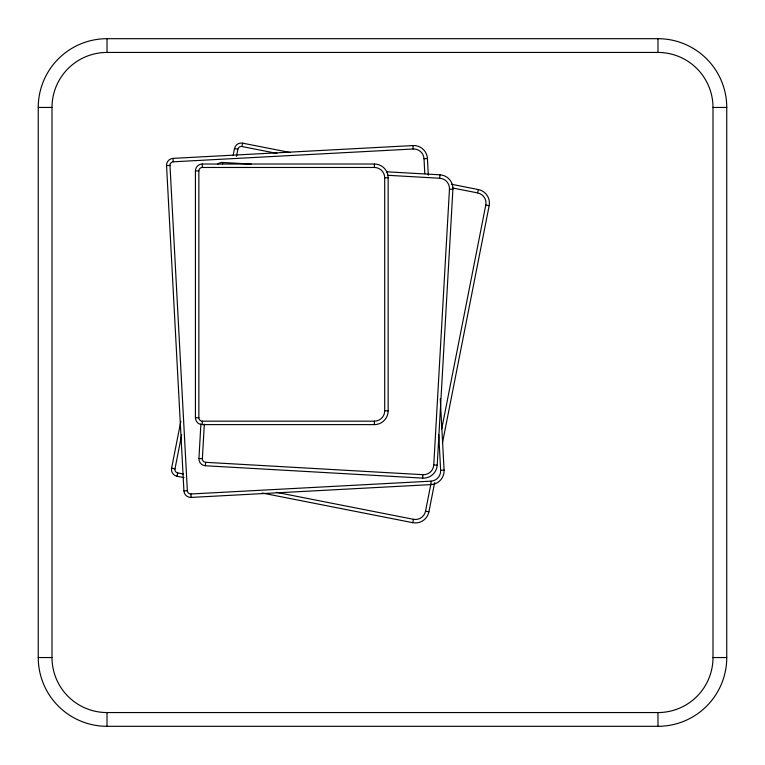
<?xml version="1.0" encoding="UTF-8"?>
<svg xmlns="http://www.w3.org/2000/svg" width="765" height="765" viewBox="0 0 765 765"><rect width="100%" height="100%" fill="white"/><g stroke="black" fill="none" stroke-linecap="round" stroke-linejoin="round"><path stroke-width="1.15" d="M386.516 171.781L439.952 174.822A13.751 13.751 0 0 1 452.899 189.338L437.197 465.168A13.751 13.751 0 0 1 422.691 478.115L205.412 465.751A6.875 6.875 0 0 1 198.938 458.493L200.899 423.934M437.188 465.168L433.765 464.967A10.318 10.318 0 0 1 422.882 474.683L205.603 462.318A3.443 3.443 0 0 1 202.371 458.684L204.332 424.135M205.412 465.732L205.603 462.318M222.586 164.016L222.672 162.476L251.169 164.083M422.691 478.096L422.882 474.683M433.765 464.967L449.466 189.137A10.318 10.318 0 0 0 439.751 178.255L439.952 174.841M184.021 477.656L177.021 476.279A6.875 6.875 0 0 1 171.599 468.199L180.817 421.372M233.124 155.591L234.501 148.563A6.875 6.875 0 0 1 242.582 143.151L290.423 152.56M183.351 474.023L177.681 472.904A3.443 3.443 0 0 1 174.975 468.869L181.649 434.912M236.49 156.261L237.877 149.232A3.443 3.443 0 0 1 241.912 146.517L277.045 153.44M177.021 476.26L177.681 472.904M241.912 146.517L242.572 143.16M262.213 493.043L412.756 522.677L413.425 519.301A10.318 10.318 0 0 0 425.541 511.173L428.897 511.833L434.663 482.619M441.701 429.002L485.785 205.03A10.318 10.318 0 0 0 477.656 192.914L478.316 189.557L451.474 184.26M425.541 511.173L430.848 484.159M442.476 442.897L489.16 205.689A13.751 13.751 0 0 0 478.316 189.538M440.267 398.775L444.082 470.131A13.751 13.751 0 0 1 431.078 484.599L191.164 497.413A6.875 6.875 0 0 1 183.925 490.91L166.55 165.613A6.875 6.875 0 0 1 173.053 158.374L412.966 145.56A13.751 13.751 0 0 1 427.434 158.556L428.324 175.204M444.073 470.131L440.65 470.312A10.318 10.318 0 0 1 430.896 481.166L190.973 493.98A3.443 3.443 0 0 1 187.358 490.728L169.983 165.422A3.443 3.443 0 0 1 173.234 161.807L413.157 148.993A10.318 10.318 0 0 1 424.001 158.738L424.805 173.636M166.56 165.603L169.983 165.422M424.001 158.738L427.425 158.556M183.944 490.91L187.358 490.728M107.014 38.69L657.986 38.69A68.764 68.764 0 0 1 726.75 107.454L726.75 657.546A68.764 68.764 0 0 1 657.986 726.31L107.014 726.31A68.764 68.764 0 0 1 38.25 657.546L38.25 107.454A68.764 68.764 0 0 1 107.014 38.69L107.014 52.441A55.013 55.013 0 0 0 52.001 107.454L52.001 657.546A55.013 55.013 0 0 0 107.014 712.559L657.986 712.559A55.013 55.013 0 0 0 712.999 657.546L712.999 107.454A55.013 55.013 0 0 0 657.986 52.441L107.014 52.441M38.25 107.454L52.001 107.454M712.999 107.454L726.75 107.454M202.304 164.026L374.391 164.026A13.751 13.751 0 0 1 388.142 177.776L388.142 410.862A13.751 13.751 0 0 1 374.391 424.613L202.304 424.613A6.875 6.875 0 0 1 195.419 417.738L195.419 170.901A6.875 6.875 0 0 1 202.304 164.026L202.304 167.468A3.443 3.443 0 0 0 198.862 170.901L198.862 417.738A3.443 3.443 0 0 0 202.304 421.171L374.391 421.171A10.318 10.318 0 0 0 384.699 410.862L388.132 410.862M202.304 167.468L374.391 167.468A10.318 10.318 0 0 1 384.699 177.776L384.699 410.862M195.438 170.901L198.862 170.901M384.699 177.776L388.132 177.776M195.438 417.738L198.862 417.738M38.25 657.546L52.001 657.546M712.999 657.546L726.75 657.546M387.702 175.29L439.751 178.255M449.466 189.137L452.89 189.338M198.948 458.493L202.371 458.684M452.717 188.008L477.656 192.914M234.52 148.573L237.877 149.232M485.785 205.03L489.141 205.689M171.609 468.209L174.975 468.869M276.28 492.306L413.425 519.301M438.756 434.797L440.65 470.312M412.976 145.57L413.157 148.993M430.896 481.166L431.078 484.58M173.053 158.393L173.234 161.807M190.973 493.98L191.154 497.403M657.986 38.69L657.986 52.441M657.986 712.559L657.986 726.31M374.391 164.045L374.391 167.468M374.391 421.171L374.391 424.604M202.304 421.171L202.304 424.604M107.014 712.559L107.014 726.31M217.7 164.198A6.875 6.875 0 0 1 222.672 162.457M428.907 511.833A13.751 13.751 0 0 1 412.756 522.677"/></g></svg>
